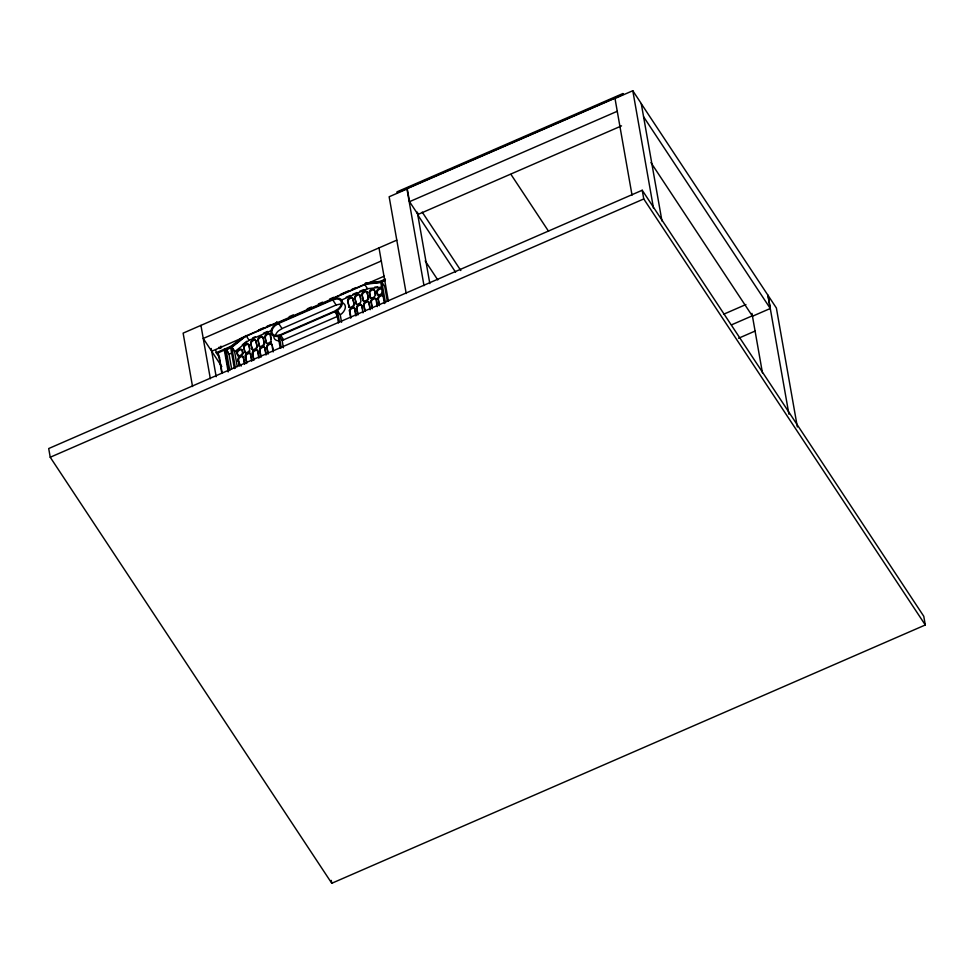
<?xml version="1.0" encoding="UTF-8"?>
<svg xmlns="http://www.w3.org/2000/svg" width="974" height="974" viewBox="0 0 974 974"><rect width="100%" height="100%" fill="white"/><g stroke="black" fill="none" stroke-linecap="round" stroke-linejoin="round"><path stroke-width="1.46" d="M219.564 357.787L216.216 352.722L231.021 346.281L242.136 337.418M232.725 345.746L243.853 336.882M217.726 353.014L231.508 347.024L245.959 335.494M235.404 368.099L231.751 347.389L246.203 335.86L275.812 322.978L276.007 324.099L274.315 325.413A9.667 6.148 -33.5 0 0 276.263 336.432L278.138 336.2L280.244 348.144M242.307 344.833L246.751 341.277M237.266 366.577L234.649 351.784L249.113 340.255L271.99 330.296M339.463 322.37L337.357 310.426L339.037 309.111A9.667 6.148 -33.5 0 0 337.101 298.093L335.214 298.336L335.019 297.204L364.629 284.323L380.797 282.521L384.426 303.523M341.57 322.297L340.255 314.821L341.947 313.506A9.667 6.148 -33.5 0 0 341.984 302.719M278.637 323.429L274.936 325.84A8.535 5.418 -33.5 0 0 276.653 335.567L280.622 334.642L334.727 311.108L338.416 308.685A8.535 5.418 -33.5 0 0 336.7 298.969L332.743 299.882L278.637 323.429L282.022 328.555L336.127 305.008L340.096 304.095M282.022 328.555L278.333 330.977A8.535 5.418 -33.5 0 0 275.362 335.933M281.291 347.828L279.185 335.92L336.359 311.035L337.808 313.238M614.984 98.484L632.796 90.728L641.245 103.512L661.955 220.988M621.534 125.877L417.98 214.463L409.53 201.679L617.26 111.28M396.795 240.14L183.124 333.132L192.535 386.508M381.309 260.971L203.249 338.465L221.792 366.601M258.5 330.04L264.076 327.605M266.864 326.4L271.04 324.573M289.156 316.696L293.332 314.882M307.26 308.819L311.437 306.993M318.413 303.961L322.589 302.147M329.553 299.115L333.729 297.301M340.693 294.27L349.057 290.629M351.845 289.412L356.021 287.598M211.699 351.249L384.194 276.178M365.372 283.057L380.067 281.425L385.448 279.075M226.005 349.082L231.617 346.634M380.664 281.778L385.156 279.818M365.859 283.799L380.554 282.156L384.693 280.354M252.692 337.893L255.383 336.724M263.455 333.205L267.497 331.452M346.196 297.204L350.226 295.439M352.917 294.27L356.959 292.517M359.649 291.348L363.692 289.582M229.791 370.546L226.138 349.824L230.728 347.828L234.381 368.549M385.473 302.792L381.82 282.083L385.266 280.573M340.62 300.43L367.527 288.718L382.234 287.087M231.654 369.024L229.036 354.219L232.482 352.722M279.185 335.92L282.095 340.316L283.653 339.792L337.759 316.246L334.849 311.85M642.231 190.247L48.7 448.539L50.234 457.244L331.769 883.272L925.3 624.979L923.766 616.274L642.231 190.247L643.765 198.952L925.3 624.979M50.234 457.244L643.765 198.952M723.609 314.249L745.914 304.533M731.486 324.866L752.403 315.771M767.987 295.439L770.288 308.49L752.488 316.233L650.961 162.609M738.548 338.258L755.276 330.977M334.167 298.616L277.006 323.49L276.701 321.785L278.15 323.977M365.968 283.41L368.903 283.081M371.849 282.752L377.729 282.107M374.747 287.147L377.693 286.831M641.294 103.731L776.375 308.003L797.353 426.977M643.595 116.783L770.288 308.49M510.96 174.395L548.532 231.24M422.229 212.137L460.824 270.541M455.576 272.16L417.822 215.035L417.31 212.137L429.826 283.58M425.188 260.874L437.764 279.915M381.82 282.083L384.718 286.478L387.335 301.27M380.067 281.425L380.554 282.156M382.405 290.033L381.918 289.302A2.849 1.802 -33.5 0 0 379.044 288.548A2.849 1.802 -33.5 0 0 376.816 291.53L377.705 294.501A2.849 1.802 -33.5 0 0 380.578 295.268M376.816 291.53L377.705 294.501M383.111 296.035A2.849 1.802 -33.5 0 0 380.225 295.28A2.849 1.802 -33.5 0 0 378.009 298.263L379.543 304.972M371.532 298.604A2.849 1.802 -33.5 0 1 370.558 297.618L369.28 292.395A2.849 1.802 -33.5 0 1 371.496 289.412A2.849 1.802 -33.5 0 1 374.381 290.167L375.66 295.39M372.178 308.855L370.863 301.368A2.849 1.802 -33.5 0 1 373.079 298.385A2.849 1.802 -33.5 0 1 375.964 299.152L376.451 299.882A2.849 1.802 -33.5 0 0 373.566 299.115A2.849 1.802 -33.5 0 0 371.35 302.098L372.397 308.088M364.629 284.323L367.527 288.718M369.28 292.395L370.558 297.618M363.911 301.514A2.849 1.802 -33.5 0 1 363.412 300.723L361.938 294.379A2.849 1.802 -33.5 0 1 364.154 291.396A2.849 1.802 -33.5 0 1 367.04 292.151L368.513 298.507A2.849 1.802 -33.5 0 1 368.33 299.59M370.863 301.368L371.35 302.098M367.04 292.151L368.513 298.507M364.775 310.463L363.716 304.472A2.849 1.802 -33.5 0 1 365.932 301.502A2.849 1.802 -33.5 0 1 368.817 302.257L370.363 308.977M361.938 294.379L363.412 300.723M356.435 304.278A2.849 1.802 -33.5 0 1 356.265 303.827L354.792 297.484A2.849 1.802 -33.5 0 1 357.008 294.501A2.849 1.802 -33.5 0 1 359.893 295.268L360.867 298.811M363.716 304.472L365.25 311.193M357.884 315.065L356.569 307.589A2.849 1.802 -33.5 0 1 358.785 304.606A2.849 1.802 -33.5 0 1 361.671 305.361L362.681 309.087M354.792 297.484L356.265 303.827M349.289 307.382A2.849 1.802 -33.5 0 1 349.118 306.944L347.645 300.601A2.849 1.802 -33.5 0 1 349.861 297.618A2.849 1.802 -33.5 0 1 352.746 298.373L353.976 303.316M356.569 307.589L358.103 314.31M352.746 298.373L354.219 304.716M350.737 318.181L349.423 310.694A2.849 1.802 -33.5 0 1 351.638 307.723A2.849 1.802 -33.5 0 1 354.524 308.478L355.011 309.208A2.849 1.802 -33.5 0 0 352.125 308.454A2.849 1.802 -33.5 0 0 349.909 311.437L350.957 317.414M347.645 300.601L349.118 306.944M349.423 310.694L349.909 311.437M332.743 299.882L336.127 305.008M337.357 310.426L340.255 314.821M280.743 335.397L283.653 339.792M268.045 354.171L266.73 346.683A2.849 1.802 -33.5 0 1 268.958 343.7A2.849 1.802 -33.5 0 1 271.831 344.467L272.318 345.198M264.952 336.578L265.939 342.191A2.849 1.802 -33.5 0 0 268.824 342.958A2.849 1.802 -33.5 0 0 271.04 339.975L270.054 334.362A2.849 1.802 -33.5 0 0 267.168 333.607A2.849 1.802 -33.5 0 0 264.952 336.578L266.426 342.933A2.849 1.802 -33.5 0 0 266.596 343.372M262.907 337.467L263.394 338.209A2.849 1.802 -33.5 0 0 260.508 337.442A2.849 1.802 -33.5 0 0 258.293 340.425L259.279 346.038L257.806 339.695A2.849 1.802 -33.5 0 1 260.021 336.712A2.849 1.802 -33.5 0 1 262.907 337.467L264.38 343.81A2.849 1.802 -33.5 0 1 263.869 345.466M265.939 342.191L266.426 342.933M266.73 346.683L268.276 353.404M260.91 357.275L259.583 349.788A2.849 1.802 -33.5 0 1 261.811 346.817A2.849 1.802 -33.5 0 1 264.685 347.572L266.231 354.293M257.806 339.695L258.293 340.425M253.118 350.141A2.849 1.802 -33.5 0 1 252.132 349.142L250.659 342.799A2.849 1.802 -33.5 0 1 252.875 339.816A2.849 1.802 -33.5 0 1 255.76 340.583L257.233 346.927A2.849 1.802 -33.5 0 1 257.233 347.45M259.583 349.788L261.129 356.508M255.76 340.583L257.233 346.927M246.203 335.86L249.113 340.255M250.659 342.799L252.132 349.142M245.497 353.038A2.849 1.802 -33.5 0 1 244.985 352.259L243.707 347.036A2.849 1.802 -33.5 0 1 245.935 344.053A2.849 1.802 -33.5 0 1 248.808 344.808L249.831 348.534M258.865 358.164L257.538 350.677A2.849 1.802 -33.5 0 0 254.664 349.922A2.849 1.802 -33.5 0 0 252.436 352.905L253.983 359.625M246.617 363.497L245.29 356.009A2.849 1.802 -33.5 0 1 247.518 353.026A2.849 1.802 -33.5 0 1 250.403 353.793L250.878 354.524A2.849 1.802 -33.5 0 0 248.005 353.769A2.849 1.802 -33.5 0 0 245.777 356.752L246.836 362.73M243.707 347.036L244.985 352.259M238.35 356.155A2.849 1.802 -33.5 0 1 237.839 355.364L236.962 352.393A2.849 1.802 -33.5 0 1 239.178 349.41A2.849 1.802 -33.5 0 1 242.063 350.165L242.94 353.148A2.849 1.802 -33.5 0 1 242.77 354.232M245.29 356.009L245.777 356.752M242.063 350.165L242.94 353.148M239.202 365.104L238.143 359.126A2.849 1.802 -33.5 0 1 240.371 356.143A2.849 1.802 -33.5 0 1 243.257 356.898L244.791 363.619M236.962 352.393L237.839 355.364M232.348 347.73L234.527 351.03M231.021 346.281L231.508 347.024M231.751 347.389L234.649 351.784M238.143 359.126L239.689 365.847M237.887 360.989L241.235 366.054M226.723 350.177L228.184 352.381M226.138 349.824L229.036 354.219M767.938 295.219L788.916 414.193M751.965 313.385L762.447 372.872M632.796 90.728L653.505 208.217M632.029 195.141L614.959 98.228L407.229 188.627L409.53 201.679M424.007 285.674L406.962 189.017L389.15 196.76L406.207 293.527M378.996 247.895L388.407 301.27M383.598 296.766L384.121 299.761M378.009 298.263L379.324 305.739M374.868 290.897L375.392 293.892M376.707 301.38L377.51 305.86M375.964 299.152L377.279 306.627M368.817 302.257L370.132 309.744M359.893 295.268L360.879 300.881A2.849 1.802 -33.5 0 1 358.663 303.864A2.849 1.802 -33.5 0 1 355.778 303.097M361.671 305.361L362.998 312.849M355.279 310.706L356.07 315.199M354.524 308.478L355.851 315.953M336.359 311.035L338.465 322.942M282.095 340.316L283.41 347.755M270.541 335.093L271.283 339.305M272.586 346.695L273.11 349.678M271.831 344.467L273.158 351.943M263.893 341.01L264.38 343.81M264.685 347.572L266.012 355.06M259.084 357.397L258.025 351.419A2.849 1.802 -33.5 0 0 257.854 350.969M252.436 352.905L253.764 360.38M251.146 356.021L251.669 359.016M248.808 344.808L249.612 349.301A2.849 1.802 -33.5 0 1 247.384 352.284A2.849 1.802 -33.5 0 1 244.498 351.529M250.403 353.793L251.718 361.269M243.257 356.898L244.571 364.386M331.257 880.374L331.769 883.272M225.225 348.96L226.163 354.28L224.483 348.826M224.97 349.483L228.647 370.327M224.288 349.727L228.208 371.958M219.199 356.228L222.218 373.334M218.164 352.381L221.816 373.079M215.704 349.812L216.216 352.722M211.212 348.473L216.179 376.719M200.936 325.377L210.347 378.764M220.721 346.269A1.424 0.901 -33.5 0 1 221.354 347.438A1.424 0.901 -33.5 0 1 219.527 348.436A1.424 0.901 -33.5 0 1 219.199 347.097M279.161 340.827A9.667 6.148 -33.5 0 1 273.852 337.211M263.893 343.079A2.849 1.802 -33.5 0 1 261.677 346.062A2.849 1.802 -33.5 0 1 258.792 345.307M256.746 346.196A2.849 1.802 -33.5 0 1 254.531 349.179A2.849 1.802 -33.5 0 1 251.645 348.412M242.465 352.418A2.849 1.802 -33.5 0 1 240.237 355.388A2.849 1.802 -33.5 0 1 237.352 354.633M238.63 359.856A2.849 1.802 -33.5 0 1 240.858 356.874A2.849 1.802 -33.5 0 1 243.731 357.628M252.923 353.635A2.849 1.802 -33.5 0 1 254.494 351.005A2.849 1.802 -33.5 0 1 257.526 350.628M260.07 350.53A2.849 1.802 -33.5 0 1 262.286 347.548A2.849 1.802 -33.5 0 1 265.172 348.302M267.217 347.414A2.849 1.802 -33.5 0 1 269.104 344.601A2.849 1.802 -33.5 0 1 272.148 344.747M265.439 337.321A2.849 1.802 -33.5 0 1 267.326 334.496A2.849 1.802 -33.5 0 1 270.37 334.654M271.356 341.789A2.849 1.802 -33.5 0 1 271.015 342.349M270.541 342.885A2.849 1.802 -33.5 0 1 269.311 343.688M263.394 345.989A2.849 1.802 -33.5 0 1 262.81 346.44M261.482 347.024A2.849 1.802 -33.5 0 1 259.449 346.488M251.146 343.53A2.849 1.802 -33.5 0 1 253.362 340.559A2.849 1.802 -33.5 0 1 256.247 341.314M256.722 348.57A2.849 1.802 -33.5 0 1 256.247 349.106M255.018 349.909A2.849 1.802 -33.5 0 1 253.69 350.214M244.194 347.767A2.849 1.802 -33.5 0 1 246.422 344.784A2.849 1.802 -33.5 0 1 249.295 345.551M249.916 351.115A2.849 1.802 -33.5 0 1 249.101 352.211M247.871 353.014A2.849 1.802 -33.5 0 1 247.201 353.245M237.449 353.124A2.849 1.802 -33.5 0 1 239.665 350.141A2.849 1.802 -33.5 0 1 242.55 350.896M241.369 355.778A2.849 1.802 -33.5 0 1 240.054 356.35M348.12 301.331A2.849 1.802 -33.5 0 1 350.019 298.507A2.849 1.802 -33.5 0 1 353.063 298.665M354.037 305.799A2.849 1.802 -33.5 0 1 353.708 306.372M353.233 306.895A2.849 1.802 -33.5 0 1 351.991 307.699M353.732 303.985A2.849 1.802 -33.5 0 1 351.517 306.968A2.849 1.802 -33.5 0 1 348.631 306.213M355.267 298.227A2.849 1.802 -33.5 0 1 357.495 295.244A2.849 1.802 -33.5 0 1 360.38 295.999M359.796 304.241A2.849 1.802 -33.5 0 1 359.138 304.594M362.413 295.11A2.849 1.802 -33.5 0 1 364.641 292.127A2.849 1.802 -33.5 0 1 367.527 292.894M366.942 301.136A2.849 1.802 -33.5 0 1 365.615 301.709M368.026 297.764A2.849 1.802 -33.5 0 1 365.81 300.747A2.849 1.802 -33.5 0 1 362.925 299.992M369.767 293.125A2.849 1.802 -33.5 0 1 371.338 290.495A2.849 1.802 -33.5 0 1 374.357 290.118M373.432 298.373A2.849 1.802 -33.5 0 1 372.762 298.592M375.173 294.659A2.849 1.802 -33.5 0 1 372.957 297.642A2.849 1.802 -33.5 0 1 370.071 296.875M377.303 292.261A2.849 1.802 -33.5 0 1 379.19 289.436A2.849 1.802 -33.5 0 1 382.234 289.595M382.806 292.809A2.849 1.802 -33.5 0 0 382.806 292.285L382.319 291.543A2.849 1.802 -33.5 0 1 380.091 294.525A2.849 1.802 -33.5 0 1 377.218 293.771M382.295 293.929A2.849 1.802 -33.5 0 1 381.808 294.452M357.056 308.32A2.849 1.802 -33.5 0 1 359.272 305.337A2.849 1.802 -33.5 0 1 362.158 306.104M364.203 305.215A2.849 1.802 -33.5 0 1 366.419 302.232A2.849 1.802 -33.5 0 1 369.304 302.987M378.496 298.994A2.849 1.802 -33.5 0 1 380.384 296.169A2.849 1.802 -33.5 0 1 383.427 296.327M622.849 93.565L397.015 191.841L397.173 192.706L623.007 94.429L622.849 93.565"/></g></svg>
